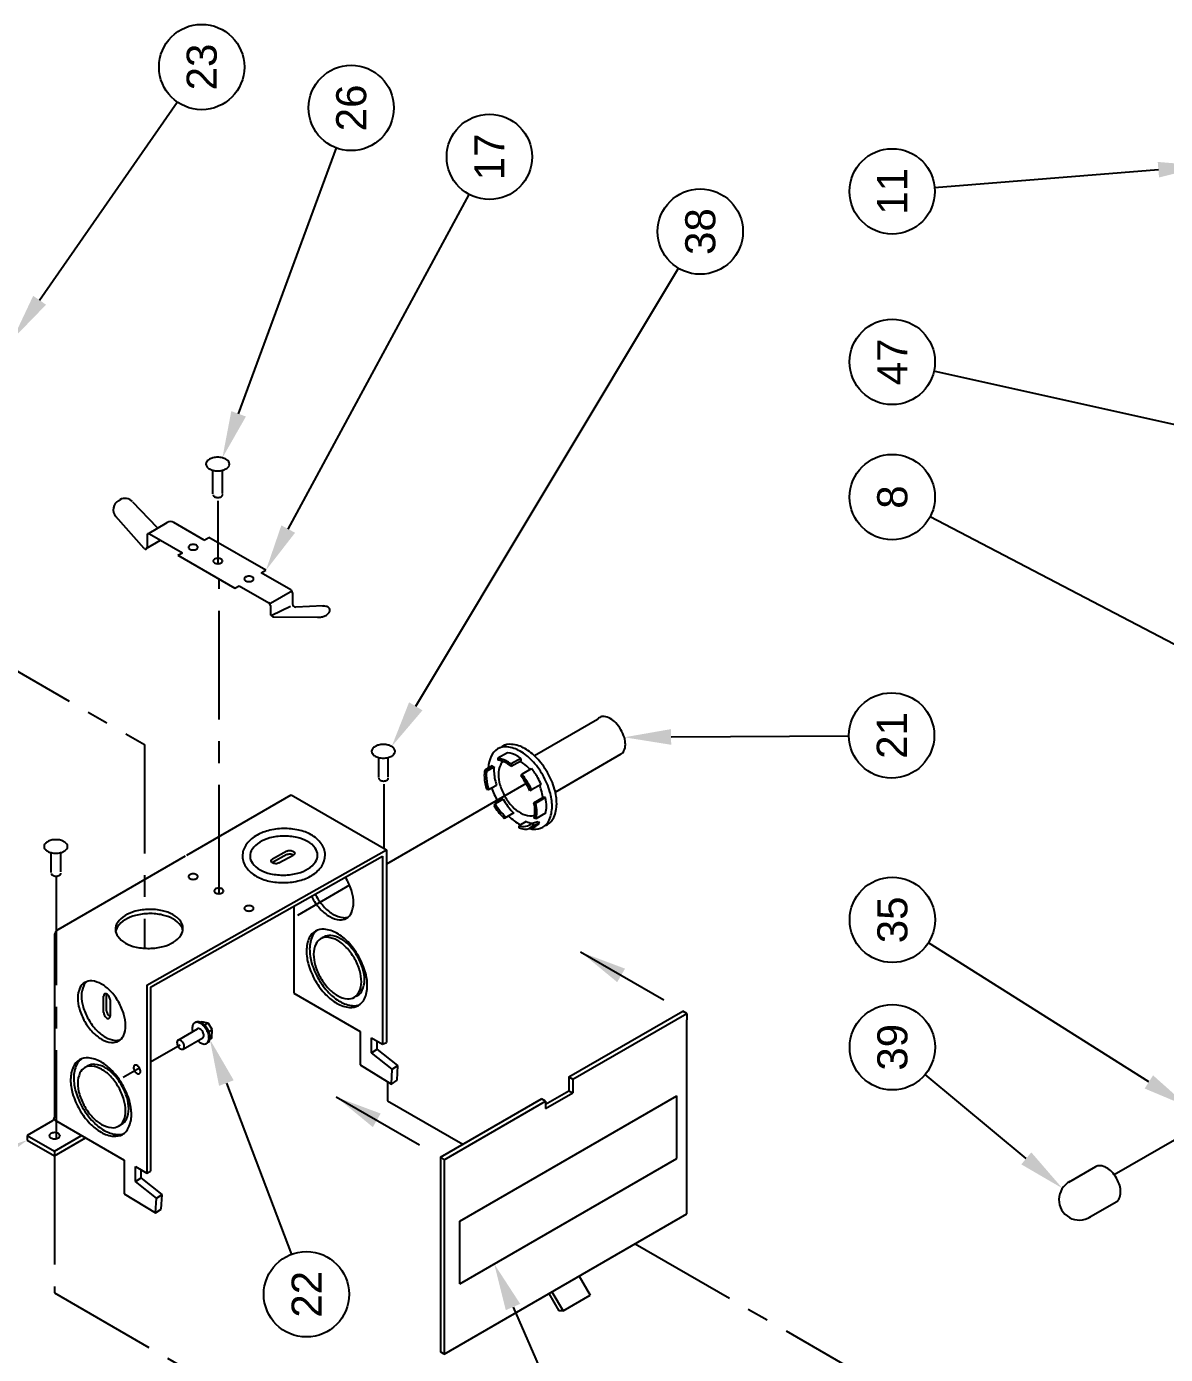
# Model space of a CAD drawing. Header units: millimetres. Extents: x 43 to 3711, y 1330 to 4598.
# Drawn here: x 3666.15 to 3679.23, y 1589.29 to 1604.54 of the extents above; entities that cross this region are included whole.
import ezdxf
from ezdxf.enums import TextEntityAlignment as Align

# ---------------------------------------------------------------- set-up
doc = ezdxf.new("R2010")
doc.units = ezdxf.units.MM
doc.linetypes.add('CENTER', pattern=[2, 1.25, -0.25, 0.25, -0.25])
doc.layers.add('102', color=3, linetype='Continuous')
doc.layers.add('103', color=7, linetype='Continuous')
doc.styles.get("Standard").update_dxf_attribs({"font": 'arial.ttf'})

# ---------------------------------------------------------------- blocks, each defined once
blk = doc.blocks.new('SCREW3')
at = {"layer": '102'}
for p, q in [((-0.637, 0.05), (-0.633, -0.081)), ((-0.558, 0.177), (-0.636, 0.056)), ((-0.634, 0.059), (-0.562, 0.06)), ((-0.55, 0.182), (-0.511, 0.183)), ((0.002, 0.096), (-0.412, 0.096)), ((-0.63, -0.089), (-0.54, -0.166)), ((-0.629, -0.088), (-0.556, -0.087)), ((-0.533, -0.168), (-0.519, -0.168)), ((0.002, -0.095), (-0.412, -0.095))]:
    blk.add_line(p, q, dxfattribs=at)
for points in [[(-0.43, 0.22, 0.033178), (-0.44, 0.221, 0.156851), (-0.484, 0.207, 0.106617), (-0.529, 0.157, 0.072341), (-0.556, 0.09, 0.058752), (-0.566, 0.003, 0.058752), (-0.556, -0.085, 0.072341), (-0.529, -0.152, 0.106617), (-0.484, -0.202, 0.156851), (-0.44, -0.216, 0.033178), (-0.43, -0.215, 0.106617)], [(-0.306, 0.097, 0.065321), (-0.331, 0.157, 0.106617), (-0.376, 0.207, 0.156851), (-0.42, 0.221, 0.156851), (-0.464, 0.207, 0.106617), (-0.509, 0.157, 0.072341), (-0.536, 0.09, 0.058752), (-0.546, 0.003, 0.058752), (-0.536, -0.085, 0.072341), (-0.509, -0.152, 0.106617), (-0.464, -0.202, 0.156851), (-0.42, -0.216, 0.156851), (-0.376, -0.202, 0.106617), (-0.331, -0.152, 0.067122), (-0.306, -0.09, 0.058752)], [(-0.412, 0.096, 0.155781), (-0.431, 0.09, 0.106617), (-0.451, 0.068, 0.072341), (-0.462, 0.039, 0.058752), (-0.467, 0.001, 0.058752)], [(-0.467, 0.001, 0.058752), (-0.463, -0.037, 0.072341), (-0.451, -0.067, 0.106617), (-0.431, -0.089, 0.156851), (-0.412, -0.095, 0.156851)]]:
    blk.add_lwpolyline(points, format="xyb", dxfattribs=at)
blk.add_lwpolyline([(-0.053, 0.001, 0.058752), (-0.049, -0.037, 0.072341), (-0.038, -0.067, 0.106617), (-0.018, -0.089, 0.156851), (0.001, -0.095, 0.156851), (0.021, -0.089, 0.106617), (0.04, -0.067, 0.072341), (0.052, -0.038, 0.058752), (0.057, 0, 0.058752), (0.053, 0.039, 0.072341), (0.041, 0.068, 0.106617), (0.021, 0.09, 0.156851), (0.002, 0.096, 0.156851), (-0.017, 0.09, 0.106617), (-0.037, 0.068, 0.072341), (-0.049, 0.039, 0.058752)], format="xyb", close=True, dxfattribs=at)
for centre, start, end in [((-0.627, 0.051), 147.2353, 181.7657), ((-0.55, 0.172), 46.3875, 147.2353), ((-0.623, -0.081), 181.7657, 229.4154), ((-0.533, -0.158), 229.4154, 270)]:
    blk.add_arc(centre, 0.01, start, end, dxfattribs=at)
blk = doc.blocks.new('A$C3A585D41')
at = {"layer": '102'}
for p, q in [((27.45, 45.251), (27.27, 44.94)), ((27.505, 45.251), (27.325, 44.94)), ((27.505, 45.251), (27.45, 45.251)), ((27.672, 44.961), (27.505, 45.251)), ((27.685, 44.94), (27.221, 44.137)), ((27.27, 44.94), (27.477, 44.581)), ((27.325, 44.94), (27.27, 44.94)), ((27.325, 44.94), (27.505, 44.628)), ((27.325, 44.94), (27.325, 44.94)), ((29.795, 44.94), (27.709, 44.94)), ((29.869, 44.896), (30.714, 43.433)), ((30.524, 44.977), (30.75, 44.977)), ((30.53, 44.866), (30.747, 44.866)), ((29.062, 44.299), (28.874, 44.299)), ((28.917, 44.374), (29.105, 44.374)), ((28.937, 44.34), (29.124, 44.34)), ((34.245, 43.908), (34.613, 44.234)), ((26.835, 44.137), (26.615, 43.777)), ((27.221, 44.137), (26.835, 44.137)), ((34.798, 44.2), (34.806, 44.186)), ((26.785, 43.767), (26.975, 44.007)), ((26.828, 43.703), (27.018, 43.943)), ((26.975, 44.007), (27.018, 43.943)), ((26.975, 44.007), (27.146, 44.007)), ((27.018, 43.943), (27.109, 43.943)), ((27.146, 44.007), (27.072, 43.879)), ((34.783, 44.044), (34.489, 43.762)), ((26.615, 43.777), (26.785, 43.767)), ((26.615, 43.777), (26.658, 43.713)), ((29.232, 43.879), (27.072, 43.879)), ((27.072, 43.879), (27.094, 43.836)), ((29.207, 43.836), (27.094, 43.836)), ((29.207, 43.836), (30.712, 41.171)), ((29.232, 43.879), (30.786, 41.127)), ((34.413, 43.847), (34.196, 43.47)), ((34.245, 43.884), (34.34, 43.719)), ((34.397, 43.875), (34.257, 43.875)), ((34.411, 43.872), (34.543, 43.643)), ((26.658, 43.713), (26.828, 43.703)), ((26.785, 43.767), (26.828, 43.703)), ((34.167, 43.521), (33.789, 42.866)), ((34.167, 43.521), (34.196, 43.47)), ((34.342, 43.218), (34.543, 43.567)), ((30.722, 43.42), (31.416, 42.219)), ((33.995, 42.51), (34.373, 43.164)), ((34.342, 43.218), (34.373, 43.164)), ((34.872, 43.118), (35.141, 43.118)), ((34.878, 43.007), (35.138, 43.007)), ((33.789, 42.866), (33.818, 42.816)), ((33.818, 42.816), (33.623, 42.478)), ((33.769, 42.225), (33.964, 42.563)), ((33.964, 42.563), (33.995, 42.51)), ((30.73, 42.271), (30.639, 42.435)), ((30.769, 42.27), (30.678, 42.434)), ((33.46, 42.422), (33.457, 41.916)), ((33.478, 42.441), (33.584, 42.228)), ((33.59, 42.459), (33.498, 42.459)), ((33.758, 42.206), (33.612, 42.459)), ((30.634, 42.36), (30.724, 42.196)), ((29.139, 42.188), (28.7, 41.428)), ((30.137, 42.188), (29.139, 42.188)), ((31.416, 42.219), (30.786, 41.127)), ((33.585, 41.852), (33.573, 42.167)), ((33.736, 42.206), (33.611, 42.206)), ((28.314, 41.428), (28.095, 41.069)), ((28.7, 41.428), (28.314, 41.428)), ((28.264, 41.059), (28.454, 41.298)), ((28.307, 40.994), (28.497, 41.234)), ((28.454, 41.298), (28.625, 41.298)), ((28.454, 41.298), (28.497, 41.234)), ((28.497, 41.234), (28.588, 41.234)), ((28.625, 41.298), (28.552, 41.171)), ((31.616, 41.215), (31.843, 41.215)), ((28.095, 41.069), (28.264, 41.059)), ((28.095, 41.069), (28.138, 41.004)), ((28.264, 41.059), (28.307, 40.994)), ((30.712, 41.171), (28.552, 41.171)), ((28.552, 41.171), (28.573, 41.127)), ((30.786, 41.127), (28.573, 41.127)), ((31.623, 41.105), (31.839, 41.105)), ((28.138, 41.004), (28.307, 40.994)), ((24.994, 40.463), (25.019, 40.505)), ((27.225, 40.463), (24.994, 40.463)), ((24.994, 40.463), (26.604, 37.675)), ((27.255, 40.505), (25.019, 40.505)), ((27.255, 40.505), (27.225, 40.463)), ((27.225, 40.463), (27.897, 39.298)), ((27.255, 40.505), (27.924, 39.345)), ((25.799, 40.284), (27.239, 37.79)), ((25.799, 40.284), (26.519, 40.284)), ((26.519, 40.284), (27.959, 37.79)), ((31.48, 39.976), (31.479, 39.953)), ((31.7, 39.996), (31.689, 39.976)), ((31.689, 39.976), (31.739, 39.89)), ((31.748, 39.913), (31.7, 39.996)), ((31.313, 39.878), (31.296, 39.893)), ((31.365, 39.786), (31.313, 39.878)), ((31.479, 39.953), (31.528, 39.861)), ((31.735, 39.89), (31.748, 39.913)), ((31.836, 39.846), (31.814, 39.846)), ((31.9, 39.736), (31.836, 39.846)), ((31.208, 39.664), (31.144, 39.774)), ((31.771, 39.692), (31.744, 39.692)), ((31.744, 39.692), (31.808, 39.581)), ((31.834, 39.581), (31.771, 39.692)), ((31.059, 39.607), (31.036, 39.605)), ((31.109, 39.521), (31.059, 39.607)), ((31.652, 39.569), (31.635, 39.583)), ((31.713, 39.464), (31.652, 39.569)), ((31.834, 39.581), (31.808, 39.581)), ((31.089, 39.451), (31.065, 39.442)), ((31.065, 39.442), (31.089, 39.371)), ((31.089, 39.451), (31.109, 39.382)), ((31.109, 39.382), (31.089, 39.371)), ((31.141, 39.409), (31.148, 39.429)), ((31.204, 39.299), (31.141, 39.409)), ((31.32, 39.409), (31.326, 39.432)), ((31.384, 39.298), (31.32, 39.409)), ((31.326, 39.432), (31.39, 39.322)), ((31.473, 39.459), (31.461, 39.478)), ((31.536, 39.349), (31.473, 39.459)), ((32.283, 38.702), (31.865, 39.426)), ((25.688, 39.262), (25.49, 39.148)), ((25.709, 39.225), (25.49, 39.098)), ((27.897, 39.298), (27.814, 39.298)), ((27.814, 39.298), (27.995, 38.984)), ((27.862, 39.298), (28.016, 39.031)), ((27.897, 39.298), (27.924, 39.345)), ((31.384, 39.298), (31.39, 39.322)), ((25.49, 39.098), (25.49, 39.148)), ((25.49, 39.098), (25.67, 38.786)), ((31.882, 38.433), (31.447, 39.186)), ((25.889, 38.913), (25.67, 38.786)), ((28.016, 39.031), (27.995, 38.984)), ((28.15, 38.984), (27.995, 38.984)), ((28.177, 39.031), (28.016, 39.031)), ((28.177, 39.031), (28.15, 38.984)), ((28.15, 38.984), (28.906, 37.675)), ((28.177, 39.031), (28.933, 37.722)), ((26.604, 37.675), (28.834, 37.675)), ((27.239, 37.79), (27.959, 37.79)), ((28.906, 37.675), (28.834, 37.675)), ((28.906, 37.675), (28.933, 37.722)), ((27.145, 32.982), (26.965, 33.294)), ((26.738, 32.747), (26.558, 33.059))]:
    blk.add_line(p, q, dxfattribs=at)
for points in [[(27.537, 44.937, 0.058752), (27.534, 44.961, 0.072341), (27.526, 44.98, 0.106617), (27.513, 44.994, 0.156851), (27.501, 44.998, 0.156851), (27.488, 44.994, 0.106617), (27.476, 44.98, 0.072341), (27.468, 44.961, 0.058752), (27.465, 44.937, 0.058752), (27.468, 44.912, 0.072341), (27.476, 44.893, 0.106617), (27.488, 44.879, 0.156851), (27.501, 44.875, 0.156851), (27.513, 44.879, 0.106617), (27.526, 44.893, 0.072341), (27.534, 44.912, 0.058752)], [(30.901, 44.923, 0.058752), (30.895, 44.977, 0.072341), (30.878, 45.019, 0.106617), (30.85, 45.05, 0.156851), (30.823, 45.058, 0.156851), (30.796, 45.05, 0.106617), (30.768, 45.019, 0.072341), (30.752, 44.977, 0.058752), (30.745, 44.923, 0.058752), (30.752, 44.869, 0.072341), (30.768, 44.828, 0.106617), (30.796, 44.797, 0.156851), (30.823, 44.788, 0.156851), (30.85, 44.797, 0.106617), (30.878, 44.828, 0.072341), (30.895, 44.869, 0.058752)], [(27.802, 44.651, 0.058752), (27.642, 44.531, 0.072341), (27.541, 44.404, 0.106617), (27.495, 44.259, 0.156851), (27.517, 44.157, 0.156851), (27.594, 44.087, 0.106617), (27.743, 44.055, 0.072341), (27.904, 44.078, 0.058752), (28.087, 44.157, 0.058752), (28.247, 44.276, 0.072341), (28.348, 44.404, 0.106617), (28.394, 44.548, 0.156851), (28.372, 44.651, 0.156851), (28.295, 44.721, 0.106617), (28.146, 44.753, 0.072341), (27.985, 44.73, 0.058752)], [(27.835, 44.591, 0.058752), (27.71, 44.497, 0.072341), (27.631, 44.397, 0.106617), (27.594, 44.283, 0.156851), (27.611, 44.203, 0.156851), (27.672, 44.147, 0.106617), (27.789, 44.122, 0.072341), (27.915, 44.141, 0.058752), (28.059, 44.203, 0.058752), (28.185, 44.296, 0.072341), (28.264, 44.397, 0.106617), (28.301, 44.51, 0.156851), (28.283, 44.591, 0.156851), (28.222, 44.646, 0.106617), (28.106, 44.671, 0.072341), (27.979, 44.653, 0.058752)], [(28.813, 44.591, 0.058752), (28.688, 44.497, 0.072341), (28.609, 44.397, 0.106617), (28.572, 44.283, 0.156851), (28.589, 44.203, 0.156851), (28.65, 44.147, 0.106617), (28.767, 44.122, 0.072341), (28.893, 44.141, 0.058752), (29.037, 44.203, 0.058752), (29.163, 44.296, 0.072341), (29.242, 44.397, 0.106617), (29.279, 44.51, 0.156851), (29.261, 44.591, 0.156851), (29.2, 44.646, 0.106617), (29.084, 44.671, 0.072341), (28.957, 44.653, 0.058752)], [(30.101, 43.855, 0.058752), (30.079, 44.01, 0.072341), (30.03, 44.128, 0.106617), (29.948, 44.215, 0.156851), (29.869, 44.238, 0.156851), (29.792, 44.212, 0.106617), (29.713, 44.122, 0.072341), (29.668, 44.002, 0.058752), (29.653, 43.846, 0.058752), (29.674, 43.691, 0.072341), (29.724, 43.573, 0.106617), (29.806, 43.486, 0.156851), (29.884, 43.463, 0.156851), (29.962, 43.489, 0.106617), (30.04, 43.579, 0.072341), (30.085, 43.699, 0.058752)], [(28.246, 44.018, 0.058752), (28.228, 44.005, 0.072341), (28.217, 43.99, 0.106617), (28.211, 43.974, 0.156851), (28.214, 43.962, 0.156851), (28.223, 43.955, 0.106617), (28.239, 43.951, 0.072341), (28.257, 43.954, 0.058752), (28.278, 43.962, 0.058752), (28.296, 43.976, 0.072341), (28.307, 43.99, 0.106617), (28.313, 44.007, 0.156851), (28.31, 44.018, 0.156851), (28.301, 44.026, 0.106617), (28.285, 44.03, 0.072341), (28.267, 44.027, 0.058752)], [(30.508, 43.345, 0.058752), (30.505, 43.367, 0.072341), (30.499, 43.383, 0.106617), (30.488, 43.396, 0.156851), (30.477, 43.399, 0.156851), (30.466, 43.396, 0.106617), (30.455, 43.383, 0.072341), (30.448, 43.367, 0.058752), (30.445, 43.345, 0.058752), (30.448, 43.323, 0.072341), (30.455, 43.307, 0.106617), (30.466, 43.295, 0.156851), (30.477, 43.291, 0.156851), (30.488, 43.295, 0.106617), (30.499, 43.307, 0.072341), (30.505, 43.323, 0.058752)], [(34.291, 43.345, 0.058752), (34.288, 43.367, 0.072341), (34.282, 43.383, 0.106617), (34.27, 43.396, 0.156851), (34.26, 43.399, 0.156851), (34.249, 43.396, 0.106617), (34.238, 43.383, 0.072341), (34.231, 43.367, 0.058752), (34.228, 43.345, 0.058752), (34.231, 43.323, 0.072341), (34.238, 43.307, 0.106617), (34.249, 43.295, 0.156851), (34.26, 43.291, 0.156851), (34.27, 43.295, 0.106617), (34.282, 43.307, 0.072341), (34.288, 43.323, 0.058752)], [(35.293, 43.064, 0.058752), (35.286, 43.118, 0.072341), (35.27, 43.16, 0.106617), (35.242, 43.19, 0.156851), (35.215, 43.199, 0.156851), (35.188, 43.19, 0.106617), (35.16, 43.16, 0.072341), (35.143, 43.118, 0.058752), (35.137, 43.064, 0.058752), (35.143, 43.01, 0.072341), (35.16, 42.969, 0.106617), (35.188, 42.938, 0.156851), (35.215, 42.929, 0.156851), (35.242, 42.938, 0.106617), (35.27, 42.969, 0.072341), (35.286, 43.01, 0.058752)], [(30.344, 43.052, 0.058752), (30.341, 43.073, 0.072341), (30.335, 43.09, 0.106617), (30.323, 43.102, 0.156851), (30.313, 43.106, 0.156851), (30.302, 43.102, 0.106617), (30.291, 43.09, 0.072341), (30.284, 43.073, 0.058752), (30.281, 43.052, 0.058752), (30.284, 43.03, 0.072341), (30.291, 43.014, 0.106617), (30.302, 43.001, 0.156851), (30.313, 42.998, 0.156851), (30.323, 43.001, 0.106617), (30.335, 43.014, 0.072341), (30.341, 43.03, 0.058752)], [(34.133, 43.061, 0.058752), (34.13, 43.083, 0.072341), (34.124, 43.099, 0.106617), (34.113, 43.112, 0.156851), (34.102, 43.115, 0.156851), (34.091, 43.112, 0.106617), (34.08, 43.099, 0.072341), (34.073, 43.083, 0.058752), (34.071, 43.061, 0.058752), (34.073, 43.039, 0.072341), (34.08, 43.023, 0.106617), (34.091, 43.011, 0.156851), (34.102, 43.007, 0.156851), (34.113, 43.011, 0.106617), (34.124, 43.023, 0.072341), (34.13, 43.039, 0.058752)], [(30.144, 42.705, 0.058752), (30.141, 42.726, 0.072341), (30.135, 42.743, 0.106617), (30.124, 42.755, 0.156851), (30.113, 42.759, 0.156851), (30.102, 42.755, 0.106617), (30.091, 42.743, 0.072341), (30.084, 42.726, 0.058752), (30.082, 42.705, 0.058752), (30.084, 42.683, 0.072341), (30.091, 42.667, 0.106617), (30.102, 42.654, 0.156851), (30.113, 42.651, 0.156851), (30.124, 42.654, 0.106617), (30.135, 42.667, 0.072341), (30.141, 42.683, 0.058752)], [(31.029, 42.311, 0.058752), (31.004, 42.486, 0.072341), (30.945, 42.627, 0.106617), (30.839, 42.74, 0.156851), (30.709, 42.779, 0.156851), (30.581, 42.735, 0.106617), (30.479, 42.618, 0.072341), (30.425, 42.475, 0.058752), (30.408, 42.299, 0.058752), (30.432, 42.123, 0.072341), (30.491, 41.983, 0.106617), (30.598, 41.869, 0.156851), (30.727, 41.83, 0.156851), (30.855, 41.874, 0.106617), (30.958, 41.992, 0.072341), (31.011, 42.134, 0.058752)], [(33.927, 42.705, 0.058752), (33.924, 42.726, 0.072341), (33.918, 42.743, 0.106617), (33.907, 42.755, 0.156851), (33.896, 42.759, 0.156851), (33.885, 42.755, 0.106617), (33.874, 42.743, 0.072341), (33.867, 42.726, 0.058752), (33.865, 42.705, 0.058752), (33.867, 42.683, 0.072341), (33.874, 42.667, 0.106617), (33.885, 42.654, 0.156851), (33.896, 42.651, 0.156851), (33.907, 42.654, 0.106617), (33.918, 42.667, 0.072341), (33.924, 42.683, 0.058752)], [(30.942, 42.309, 0.058752), (30.921, 42.464, 0.072341), (30.871, 42.582, 0.106617), (30.79, 42.669, 0.156851), (30.711, 42.693, 0.156851), (30.633, 42.666, 0.106617), (30.555, 42.576, 0.072341), (30.51, 42.456, 0.058752), (30.494, 42.3, 0.058752), (30.516, 42.145, 0.072341), (30.565, 42.027, 0.106617), (30.647, 41.94, 0.156851), (30.726, 41.917, 0.156851), (30.804, 41.943, 0.106617), (30.882, 42.033, 0.072341), (30.927, 42.153, 0.058752)], [(29.281, 41.942, 0.058752), (29.121, 41.822, 0.072341), (29.02, 41.695, 0.106617), (28.974, 41.55, 0.156851), (28.996, 41.448, 0.156851), (29.074, 41.378, 0.106617), (29.222, 41.346, 0.072341), (29.383, 41.369, 0.058752), (29.566, 41.448, 0.058752), (29.726, 41.567, 0.072341), (29.827, 41.695, 0.106617), (29.873, 41.84, 0.156851), (29.851, 41.942, 0.156851), (29.774, 42.012, 0.106617), (29.625, 42.044, 0.072341), (29.465, 42.021, 0.058752)], [(29.315, 41.882, 0.058752), (29.189, 41.788, 0.072341), (29.11, 41.688, 0.106617), (29.073, 41.574, 0.156851), (29.091, 41.494, 0.156851), (29.152, 41.439, 0.106617), (29.268, 41.414, 0.072341), (29.395, 41.432, 0.058752), (29.539, 41.494, 0.058752), (29.664, 41.588, 0.072341), (29.743, 41.688, 0.106617), (29.78, 41.802, 0.156851), (29.763, 41.882, 0.156851), (29.702, 41.937, 0.106617), (29.585, 41.962, 0.072341), (29.459, 41.944, 0.058752)], [(31.994, 41.162, 0.058752), (31.988, 41.216, 0.072341), (31.971, 41.257, 0.106617), (31.943, 41.288, 0.156851), (31.916, 41.297, 0.156851), (31.889, 41.288, 0.106617), (31.861, 41.257, 0.072341), (31.844, 41.216, 0.058752), (31.838, 41.162, 0.058752), (31.844, 41.108, 0.072341), (31.861, 41.066, 0.106617), (31.889, 41.036, 0.156851), (31.916, 41.027, 0.156851), (31.943, 41.036, 0.106617), (31.971, 41.066, 0.072341), (31.988, 41.108, 0.058752)]]:
    blk.add_lwpolyline(points, format="xyb", close=True, dxfattribs=at)
for points in [[(30.513, 44.974, 0.14602), (30.503, 44.971, 0.106617), (30.492, 44.958, 0.072341), (30.485, 44.942, 0.058752), (30.482, 44.92, 0.058752), (30.485, 44.899, 0.072341), (30.492, 44.882, 0.106617), (30.503, 44.87, 0.156851), (30.514, 44.866, 0.042886), (30.517, 44.867, 0.106617)], [(28.381, 44.632, 0.125837), (28.315, 44.685, 0.106617), (28.167, 44.717, 0.072341), (28.006, 44.694, 0.058752), (27.823, 44.615, 0.058752)], [(27.823, 44.615, 0.058752), (27.663, 44.495, 0.072341), (27.562, 44.368, 0.106617), (27.515, 44.223, 0.125837), (27.528, 44.139, 0.156851)], [(27.623, 44.185, 0.038775), (27.632, 44.167, 0.156851), (27.693, 44.112, 0.106617), (27.81, 44.086, 0.072341), (27.936, 44.105, 0.058752), (28.08, 44.167, 0.058752), (28.206, 44.261, 0.072341), (28.285, 44.361, 0.106617), (28.321, 44.474, 0.156851), (28.304, 44.555, 0.038775), (28.292, 44.572, 0.106617)], [(28.838, 44.548, 0.058752), (28.712, 44.454, 0.072341), (28.633, 44.354, 0.106617), (28.596, 44.241, 0.110135), (28.604, 44.183, 0.156851)], [(29.272, 44.568, 0.110135), (29.225, 44.603, 0.106617), (29.108, 44.629, 0.072341), (28.982, 44.61, 0.058752), (28.838, 44.548, 0.058752)], [(28.88, 44.363, 0.058752), (28.863, 44.35, 0.072341), (28.852, 44.336, 0.106617), (28.847, 44.321, 0.156851), (28.85, 44.31, 0.156851), (28.858, 44.302, 0.106617), (28.874, 44.299, 0.072341)], [(28.9, 44.329, 0.058752), (28.883, 44.316, 0.072341), (28.872, 44.303, 0.025525), (28.87, 44.299, 0.156851)], [(28.917, 44.374, 0.072341), (28.9, 44.371, 0.058752), (28.88, 44.363, 0.058752)], [(28.937, 44.34, 0.072341), (28.92, 44.338, 0.058752), (28.9, 44.329, 0.058752)], [(29.062, 44.299, 0.072341), (29.079, 44.301, 0.058752), (29.098, 44.31, 0.058752), (29.116, 44.323, 0.072341), (29.126, 44.336, 0.106617), (29.131, 44.352, 0.156851), (29.129, 44.363, 0.156851), (29.121, 44.37, 0.106617), (29.105, 44.374, 0.072341)], [(29.128, 44.34, 0.025525), (29.124, 44.34, 0.072341)], [(30.052, 43.854, 0.058752), (30.03, 44.009, 0.072341), (29.981, 44.127, 0.106617), (29.899, 44.214, 0.110135), (29.845, 44.236, 0.156851)], [(29.86, 43.464, 0.110135), (29.913, 43.488, 0.106617), (29.991, 43.578, 0.072341), (30.036, 43.698, 0.058752), (30.052, 43.854, 0.058752)], [(34.861, 43.115, 0.14602), (34.851, 43.112, 0.106617), (34.84, 43.099, 0.072341), (34.833, 43.083, 0.058752), (34.831, 43.061, 0.058752), (34.833, 43.039, 0.072341), (34.84, 43.023, 0.106617), (34.851, 43.011, 0.156851), (34.862, 43.007, 0.042886), (34.865, 43.007, 0.106617)], [(30.634, 42.36, -0.072341), (30.627, 42.376, -0.058752), (30.625, 42.398, -0.058752), (30.628, 42.419, -0.072341), (30.635, 42.435, -0.106617), (30.646, 42.447, -0.156851), (30.657, 42.45, -0.156851), (30.668, 42.446, -0.106617), (30.678, 42.434, -0.072341)], [(30.637, 42.438, -0.025525), (30.639, 42.435, -0.072341)], [(30.73, 42.271, -0.072341), (30.736, 42.254, -0.058752), (30.738, 42.233, -0.058752)], [(30.769, 42.27, -0.072341), (30.775, 42.254, -0.058752), (30.777, 42.232, -0.058752)], [(30.777, 42.232, -0.058752), (30.774, 42.211, -0.072341), (30.767, 42.195, -0.106617), (30.756, 42.183, -0.156851), (30.746, 42.18, -0.156851), (30.735, 42.184, -0.106617), (30.724, 42.196, -0.072341)], [(30.738, 42.233, -0.058752), (30.735, 42.212, -0.072341), (30.729, 42.196, -0.025525), (30.726, 42.193, -0.156851)], [(29.861, 41.923, 0.125837), (29.795, 41.976, 0.106617), (29.646, 42.008, 0.072341), (29.485, 41.985, 0.058752), (29.302, 41.906, 0.058752)], [(30.223, 41.972, 0.058752), (30.097, 41.878, 0.072341), (30.018, 41.778, 0.106617), (29.981, 41.664, 0.156851), (29.999, 41.584, 0.156851), (30.06, 41.529, 0.106617), (30.176, 41.504, 0.072341), (30.303, 41.522, 0.058752), (30.447, 41.584, 0.010253), (30.47, 41.598, 0.072341)], [(30.251, 41.987, 0.011879), (30.223, 41.972, 0.058752)], [(30.275, 41.945, 0.011701), (30.247, 41.929, 0.058752)], [(29.302, 41.906, 0.058752), (29.142, 41.787, 0.072341), (29.041, 41.659, 0.106617), (28.995, 41.514, 0.125837), (29.007, 41.431, 0.156851)], [(29.102, 41.477, 0.038775), (29.111, 41.458, 0.156851), (29.172, 41.403, 0.106617), (29.289, 41.378, 0.072341), (29.415, 41.396, 0.058752), (29.559, 41.458, 0.058752), (29.685, 41.552, 0.072341), (29.764, 41.652, 0.106617), (29.801, 41.766, 0.156851), (29.783, 41.846, 0.038775), (29.772, 41.863, 0.106617)], [(30.247, 41.929, 0.058752), (30.122, 41.836, 0.072341), (30.042, 41.735, 0.106617), (30.006, 41.622, 0.110135), (30.013, 41.564, 0.156851)], [(33.457, 41.919, 0.032427), (33.456, 41.904, 0.058752), (33.462, 41.862, 0.058752)], [(33.462, 41.862, 0.058752), (33.477, 41.823, 0.072341), (33.497, 41.795, 0.106617), (33.524, 41.778, 0.156851), (33.546, 41.776, 0.156851), (33.565, 41.788, 0.106617), (33.58, 41.817, 0.072341), (33.584, 41.851, 0.012613), (33.584, 41.86, 0.058752)], [(31.606, 41.213, 0.14602), (31.596, 41.209, 0.106617), (31.584, 41.197, 0.072341), (31.578, 41.18, 0.058752), (31.575, 41.159, 0.058752), (31.578, 41.137, 0.072341), (31.584, 41.121, 0.106617), (31.596, 41.108, 0.156851), (31.606, 41.105, 0.042886), (31.61, 41.105, 0.106617)], [(31.031, 39.489, 0.033707), (31.022, 39.438, 0.156851), (31.045, 39.331, 0.156851), (31.127, 39.257, 0.106617), (31.282, 39.224, 0.072341), (31.451, 39.248, 0.058752), (31.644, 39.331, 0.058752), (31.811, 39.456, 0.072341), (31.917, 39.59, 0.106617), (31.966, 39.742, 0.156851), (31.943, 39.849, 0.156851), (31.861, 39.923, 0.094487), (31.724, 39.956, 0.072341)], [(31.689, 39.976, 0.040499), (31.642, 39.98, 0.072341), (31.498, 39.959, 0.006103), (31.479, 39.953, 0.058752)], [(31.7, 39.996, 0.047004), (31.642, 40.002, 0.072341), (31.492, 39.98, 0.003789), (31.48, 39.976, 0.058752)], [(31.063, 39.306, 0.043049), (31.076, 39.278, 0.156851), (31.157, 39.204, 0.106617), (31.313, 39.171, 0.072341), (31.482, 39.195, 0.058752), (31.674, 39.278, 0.058752), (31.842, 39.403, 0.072341), (31.948, 39.537, 0.106617), (31.996, 39.689, 0.156851), (31.973, 39.796, 0.043049), (31.956, 39.821, 0.106617)], [(31.296, 39.893, 0.052657), (31.158, 39.787, 0.00877), (31.144, 39.774, 0.106617)], [(31.344, 39.849, 0.003683), (31.333, 39.842, 0.072341)], [(31.497, 39.919, 0.047087), (31.344, 39.849, 0.058752)], [(31.799, 39.787, 0.102182), (31.758, 39.817, 0.106617), (31.65, 39.84, 0.072341), (31.532, 39.823, 0.058752), (31.398, 39.766, 0.058752)], [(31.739, 39.89, 0.026686), (31.705, 39.892, 0.072341), (31.555, 39.87, 0.008608), (31.528, 39.861, 0.058752)], [(31.744, 39.692, 0.030824), (31.778, 39.744, 0.093761), (31.814, 39.846, 0.096382)], [(31.771, 39.692, 0.023169), (31.797, 39.733, 0.096382), (31.836, 39.846, 0.156851)], [(31.174, 39.722, 0.071104), (31.071, 39.59, 0.001187), (31.07, 39.589, 0.156851)], [(31.398, 39.766, 0.058752), (31.282, 39.679, 0.072341), (31.208, 39.585, 0.106617), (31.174, 39.48, 0.116893), (31.182, 39.423, 0.156851)], [(31.365, 39.786, 0.054768), (31.221, 39.677, 0.00877), (31.208, 39.664, 0.106617)], [(31.834, 39.581, 0.023169), (31.861, 39.622, 0.096382), (31.9, 39.736, 0.156851)], [(31.036, 39.605, 0.051255), (31.023, 39.542, 0.253758), (31.065, 39.442, 0.156851)], [(31.109, 39.521, 0.058113), (31.089, 39.451, 0.070006)], [(31.461, 39.478, 0.026187), (31.537, 39.516, 0.036914), (31.635, 39.583, 0.072341)], [(31.473, 39.459, 0.025297), (31.547, 39.497, 0.038315), (31.652, 39.569, 0.072341)], [(31.706, 39.476, 0.009625), (31.724, 39.492, 0.072341), (31.797, 39.585, 0.034791)], [(27.797, 39.471, 0.000351), (27.796, 39.471, 0.058752)], [(31.141, 39.409, 0.063212), (31.219, 39.399, 0.048446), (31.32, 39.409, 0.058752)], [(31.148, 39.429, 0.06169), (31.219, 39.42, 0.053466), (31.326, 39.432, 0.058752)], [(31.384, 39.331, 0.054849), (31.473, 39.348, 0.022855), (31.527, 39.366, 0.058752)], [(31.536, 39.349, 0.025297), (31.611, 39.387, 0.038567), (31.717, 39.459, 0.072341)], [(31.204, 39.299, 0.063212), (31.282, 39.289, 0.048446), (31.384, 39.298, 0.058752)], [(31.882, 38.433, 0.156851), (31.92, 38.398, 0.106617), (31.994, 38.382, 0.072341), (32.073, 38.394, 0.058752), (32.164, 38.433, 0.058752), (32.243, 38.492, 0.072341), (32.293, 38.555, 0.106617), (32.316, 38.627, 0.156851), (32.305, 38.677, 0.100747), (32.283, 38.702, 0.106617)], [(26.738, 32.747, 0.156851), (26.78, 32.71, 0.106617), (26.852, 32.694, 0.072341), (26.928, 32.705, 0.058752), (27.013, 32.742, 0.058752), (27.087, 32.797, 0.072341), (27.134, 32.857, 0.106617), (27.157, 32.928, 0.156851), (27.145, 32.982, 0.156851)]]:
    blk.add_lwpolyline(points, format="xyb", dxfattribs=at)
for centre, radius, start, end in [((27.709, 44.983), 0.0432, 210, 270), ((29.795, 44.853), 0.0864, 30, 90), ((34.692, 44.144), 0.12, 28.0115, 131.4577), ((34.7, 44.13), 0.12, 313.812, 28.0115), ((34.257, 43.894), 0.0189, 131.4577, 270), ((34.397, 43.856), 0.0189, 330, 90), ((34.478, 43.605), 0.0756, 330, 30), ((33.498, 42.421), 0.0378, 90, 179.5878), ((33.59, 42.497), 0.0378, 270, 330), ((33.611, 42.168), 0.0378, 90, 182.1057), ((33.736, 42.244), 0.0378, 270, 330), ((31.642, 39.316), 0.651, 120.3719, 138.0664), ((31.22, 39.557), 0.168, 162.6507, 219.0459), ((31.218, 39.509), 0.189, 186.1552, 226.9155), ((26.767, 33.168), 0.235, 27.6245, 212.3755)]:
    blk.add_arc(centre, radius, start, end, dxfattribs=at)
at = {"layer": '103', "linetype": 'CENTER'}
for p, q in [((33.117, 45.851), (31.993, 43.904)), ((25.695, 44.939), (19.714, 34.58)), ((27.271, 44.939), (25.695, 44.939)), ((30.482, 44.918), (27.465, 44.918)), ((28.175, 44.148), (28.28, 43.963)), ((28.351, 43.836), (28.545, 43.494)), ((31.993, 43.904), (29.654, 43.904)), ((30.281, 43.049), (33.894, 43.049)), ((27.903, 41.114), (27.403, 40.248)), ((28.122, 41.114), (27.903, 41.114)), ((31.538, 41.157), (30.791, 41.157)), ((26.261, 38.269), (21.923, 30.755)), ((27.555, 31.894), (27.051, 32.767))]:
    blk.add_line(p, q, dxfattribs=at)
at = {"layer": '103'}
for p, q in [((37.096, 45.109), (39.372, 43.528)), ((34.071, 43.059), (34.793, 43.059)), ((28.106, 42.964), (26.138, 42.218)), ((35.792, 42.824), (38.846, 41.7)), ((34.469, 42.254), (38.312, 40.177)), ((30.377, 41.549), (30.032, 42.146)), ((27.947, 41.704), (27.395, 40.748)), ((31.546, 39.523), (30.62, 41.127)), ((32.433, 40.789), (37.465, 37.773)), ((25.534, 39.672), (23.934, 38.973)), ((29.612, 38.897), (29.06, 37.942)), ((32.081, 37.856), (32.095, 35.814)), ((27.241, 33.778), (28.205, 34.939)), ((28.119, 32.37), (29.718, 34.902)), ((32.219, 30.307), (34.609, 34.883)), ((35.418, 30.96), (36.282, 34.839)), ((38.595, 32.261), (38.386, 34.83))]:
    blk.add_line(p, q, dxfattribs=at)
at = {"layer": '103', "color": 1}
for centre in [(39.775, 43.248), (25.68, 42.045), (39.305, 41.531), (38.743, 39.944), (37.885, 37.522), (28.517, 35.316), (29.98, 35.316), (32.098, 35.325), (34.836, 35.317), (36.388, 35.317), (38.347, 35.318)]:
    blk.add_circle(centre, 0.49, dxfattribs=at)
at = {"layer": '103'}
for points in [[(27.284, 45.771), (27.124, 45.689), (27.45, 45.251)], [(37.045, 45.035), (37.147, 45.183), (36.653, 45.416)], [(28.074, 43.048), (28.138, 42.88), (28.61, 43.155)], [(35.761, 42.74), (35.823, 42.908), (35.286, 43.01)], [(34.426, 42.175), (34.511, 42.333), (33.995, 42.51)], [(27.6, 41.282), (27.756, 41.193), (27.947, 41.704)], [(32.387, 40.712), (32.479, 40.866), (31.971, 41.066)], [(25.498, 39.755), (25.57, 39.59), (26.028, 39.888)], [(29.265, 38.476), (29.42, 38.386), (29.612, 38.897)], [(31.991, 37.856), (32.171, 37.857), (32.077, 38.395)], [(27.31, 33.72), (27.172, 33.835), (26.897, 33.363)], [(28.195, 32.322), (28.043, 32.418), (27.832, 31.915)], [(38.685, 32.268), (38.506, 32.253), (38.639, 31.724)]]:
    blk.add_solid(points, dxfattribs=at)
at = {"xscale": 0.6264, "yscale": 0.6264, "zscale": 0.6264, "rotation": 120}
blk.add_blockref('SCREW3', (28.549, 43.489), dxfattribs=at)
at = {"layer": '103'}
for s, height, p in [('23', 0.3456, (39.775, 43.248)), ('22', 0.3456, (25.68, 42.045)), ('26', 0.3456, (39.305, 41.531)), ('17', 0.3456, (38.743, 39.944)), ('38', 0.3456, (37.885, 37.522)), ('39', 0.3456, (28.517, 35.316)), ('35', 0.3456, (29.98, 35.316)), ('21', 0.3456, (32.098, 35.325)), ('8', 0.346, (34.836, 35.317)), ('47', 0.3456, (36.388, 35.317)), ('11', 0.3456, (38.347, 35.318))]:
    blk.add_text(s, height=height, dxfattribs=at).set_placement(p, align=Align.MIDDLE)

msp = doc.modelspace()

# ---------------------------------------------------------------- block references
at = {"rotation": 90}
msp.add_blockref('A$C3A585D41', (3711.413, 1564.302), dxfattribs=at)

doc.saveas('drawing.dxf')
